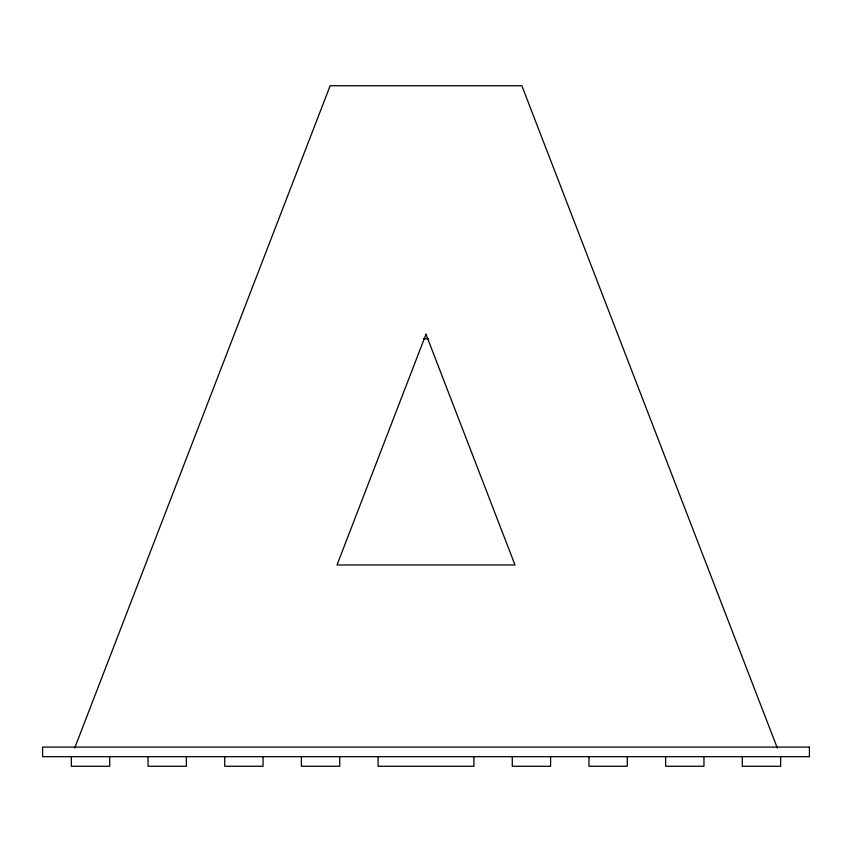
<?xml version="1.0" encoding="UTF-8"?>
<svg xmlns="http://www.w3.org/2000/svg" width="852" height="852" viewBox="0 0 852 852"><rect width="100%" height="100%" fill="white"/><g stroke="black" fill="none" stroke-linecap="round" stroke-linejoin="round"><path stroke-width="1.28" d="M74.699 748.003L330.15 85.733L521.85 85.733L777.301 748.003M780.645 756.683L780.645 766.267L742.305 766.267L742.305 756.683M703.965 756.683L703.965 766.267L665.625 766.267L665.625 756.683M627.285 756.683L627.285 766.267L588.945 766.267L588.945 756.683M550.605 756.683L550.605 766.267L512.265 766.267L512.265 756.683M473.925 756.683L473.925 766.267L378.075 766.267L378.075 756.683M339.735 756.683L339.735 766.267L301.395 766.267L301.395 756.683M263.055 756.683L263.055 766.267L224.715 766.267L224.715 756.683M186.375 756.683L186.375 766.267L148.035 766.267L148.035 756.683M109.695 756.683L109.695 766.267L71.355 766.267L71.355 756.683M428.492 338.745A95.85 95.85 0 0 1 423.508 338.745M426 334.229L336.998 564.982L515.002 564.982L426 334.229M809.4 747.097L42.6 747.097L42.6 756.683L809.4 756.683L809.4 747.097"/></g></svg>
